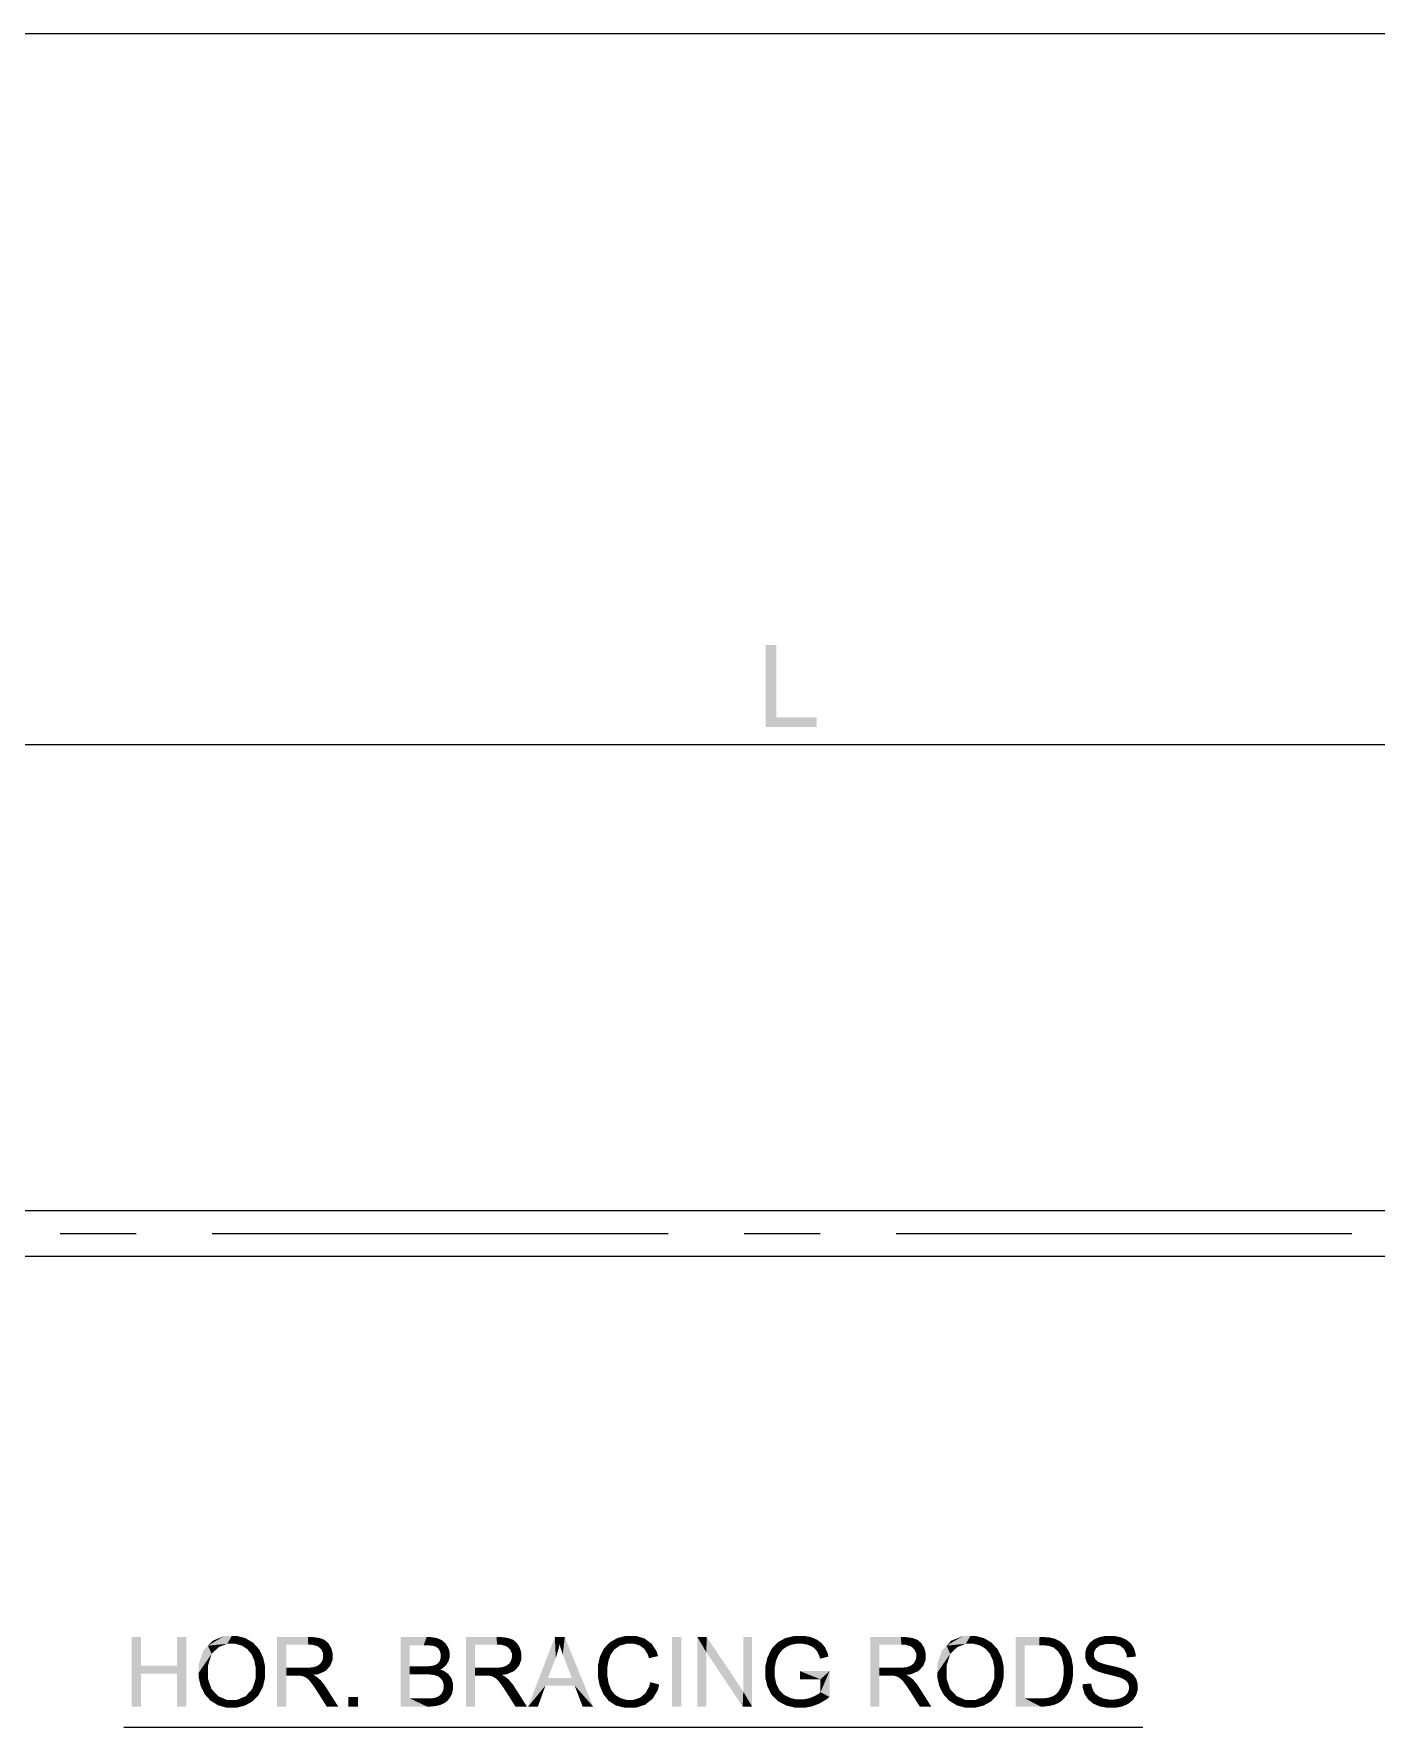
# Model space of a CAD drawing. Header units: millimetres. Extents: x 2 to 579, y 1 to 405.
# Drawn here: x 211.3 to 255.5, y 155.9 to 211.6 of the extents above; entities that cross this region are included whole.
import ezdxf

# ---------------------------------------------------------------- set-up
doc = ezdxf.new("R2010")
doc.units = ezdxf.units.MM
doc.linetypes.add('XKITLINE00', pattern=[0])
doc.layers.add('GraphicObject', color=6, linetype='Continuous', lineweight=0)
doc.layers.add('LinkedObject', color=7, linetype='Continuous', lineweight=0)

# ---------------------------------------------------------------- blocks, each defined once
blk = doc.blocks.new('*A3')
at = {"layer": 'GraphicObject', "color": 3, "linetype": 'XKITLINE00', "lineweight": 0}
blk.add_line((303.062, 211.629), (168.502, 211.629), dxfattribs=at)
blk = doc.blocks.new('*A4')
at = {"layer": 'LinkedObject'}
for points in [[(235.755, 191.525), (235.398, 188.825), (235.398, 191.525)], [(235.755, 189.144), (235.398, 188.825), (235.755, 191.525)], [(235.398, 188.825), (235.755, 189.144), (237.083, 188.825)], [(237.083, 188.825), (235.755, 189.144), (237.083, 189.144)], [(214.845, 157.949), (214.543, 156.602), (214.543, 158.889)], [(214.845, 157.949), (214.543, 158.889), (214.845, 158.889)], [(216.336, 158.889), (216.034, 157.949), (216.034, 158.889)], [(216.034, 157.679), (216.034, 157.949), (216.336, 158.889)], [(216.034, 157.679), (216.336, 158.889), (216.336, 156.602)], [(217.598, 158.928), (217.051, 158.606), (217.204, 158.767)], [(217.84, 158.928), (217.051, 158.606), (217.598, 158.928)], [(217.681, 158.667), (217.051, 158.606), (217.84, 158.928)], [(217.681, 158.667), (217.84, 158.928), (217.842, 158.667)], [(217.84, 158.928), (217.955, 158.667), (217.842, 158.667)], [(218.284, 158.852), (217.84, 158.928), (217.998, 158.928)], [(218.411, 158.777), (217.84, 158.928), (218.284, 158.852)], [(218.159, 158.61), (217.84, 158.928), (218.411, 158.777)], [(217.955, 158.667), (217.84, 158.928), (218.159, 158.61)], [(218.159, 158.61), (218.411, 158.777), (218.25, 158.553)], [(218.411, 158.777), (218.341, 158.495), (218.25, 158.553)], [(218.341, 158.495), (218.411, 158.777), (218.479, 158.334)], [(218.732, 158.49), (218.411, 158.777), (218.538, 158.701)], [(218.798, 158.355), (218.411, 158.777), (218.732, 158.49)], [(218.479, 158.334), (218.411, 158.777), (218.798, 158.355)], [(219.629, 157.881), (219.327, 156.602), (219.327, 158.889)], [(219.327, 158.889), (219.629, 158.637), (219.629, 157.881)], [(220.352, 158.637), (219.327, 158.889), (220.339, 158.889)], [(219.629, 158.637), (219.327, 158.889), (220.352, 158.637)], [(220.339, 158.889), (220.479, 158.637), (220.352, 158.637)], [(220.724, 158.858), (220.339, 158.889), (220.492, 158.889)], [(220.804, 158.827), (220.339, 158.889), (220.724, 158.858)], [(220.665, 158.585), (220.339, 158.889), (220.804, 158.827)], [(220.479, 158.637), (220.339, 158.889), (220.665, 158.585)], [(220.804, 158.827), (220.724, 158.533), (220.665, 158.585)], [(220.883, 158.797), (220.724, 158.533), (220.804, 158.827)], [(220.724, 158.533), (220.883, 158.797), (220.782, 158.481)], [(220.782, 158.481), (220.883, 158.797), (221.057, 158.61)], [(221.057, 158.61), (220.883, 158.797), (221.01, 158.688)], [(223.389, 158.889), (223.691, 157.659), (223.389, 156.602)], [(223.691, 157.929), (223.691, 157.659), (223.389, 158.889)], [(223.389, 158.889), (223.691, 158.619), (223.691, 157.929)], [(224.149, 158.619), (223.389, 158.889), (224.247, 158.889)], [(223.691, 158.619), (223.389, 158.889), (224.149, 158.619)], [(224.149, 158.619), (224.247, 158.889), (224.272, 158.619)], [(224.247, 158.889), (224.447, 158.603), (224.272, 158.619)], [(224.378, 158.889), (224.447, 158.603), (224.247, 158.889)], [(224.589, 158.854), (224.447, 158.603), (224.378, 158.889)], [(224.447, 158.603), (224.589, 158.854), (224.498, 158.587)], [(224.498, 158.587), (224.589, 158.854), (224.548, 158.571)], [(224.548, 158.571), (224.589, 158.854), (224.668, 158.82)], [(224.668, 158.82), (224.626, 158.512), (224.548, 158.571)], [(224.747, 158.785), (224.626, 158.512), (224.668, 158.82)], [(224.871, 158.678), (224.626, 158.512), (224.747, 158.785)], [(225.838, 157.881), (225.536, 156.602), (225.536, 158.889)], [(225.536, 158.889), (225.838, 158.637), (225.838, 157.881)], [(226.561, 158.637), (225.536, 158.889), (226.548, 158.889)], [(225.838, 158.637), (225.536, 158.889), (226.561, 158.637)], [(226.548, 158.889), (226.688, 158.637), (226.561, 158.637)], [(226.933, 158.858), (226.548, 158.889), (226.701, 158.889)], [(227.013, 158.827), (226.548, 158.889), (226.933, 158.858)], [(226.874, 158.585), (226.548, 158.889), (227.013, 158.827)], [(226.688, 158.637), (226.548, 158.889), (226.874, 158.585)], [(227.013, 158.827), (226.933, 158.533), (226.874, 158.585)], [(227.092, 158.797), (226.933, 158.533), (227.013, 158.827)], [(226.933, 158.533), (227.092, 158.797), (226.992, 158.481)], [(226.992, 158.481), (227.092, 158.797), (227.266, 158.61)], [(227.266, 158.61), (227.092, 158.797), (227.219, 158.688)], [(228.464, 158.889), (228.495, 158.211), (227.586, 156.602)], [(228.495, 158.211), (228.464, 158.889), (228.534, 158.32)], [(228.534, 158.32), (228.464, 158.889), (228.595, 158.539)], [(228.595, 158.539), (228.464, 158.889), (228.618, 158.649)], [(228.79, 158.889), (228.618, 158.649), (228.464, 158.889)], [(228.618, 158.649), (228.79, 158.889), (228.645, 158.556)], [(228.645, 158.556), (228.79, 158.889), (228.726, 158.318)], [(228.726, 158.318), (228.79, 158.889), (228.78, 158.173)], [(228.78, 158.173), (228.79, 158.889), (229.02, 157.542)], [(229.02, 157.542), (228.79, 158.889), (229.114, 157.295)], [(229.114, 157.295), (228.79, 158.889), (229.723, 156.602)], [(230.404, 158.79), (230.422, 158.48), (230.278, 158.721)], [(230.529, 158.859), (230.82, 158.67), (230.404, 158.79)], [(230.404, 158.79), (230.82, 158.67), (230.599, 158.606)], [(230.422, 158.48), (230.404, 158.79), (230.511, 158.543)], [(230.511, 158.543), (230.404, 158.79), (230.599, 158.606)], [(230.806, 158.928), (230.82, 158.67), (230.529, 158.859)], [(230.958, 158.928), (230.82, 158.67), (230.806, 158.928)], [(230.82, 158.67), (230.958, 158.928), (230.951, 158.67)], [(230.958, 158.928), (231.066, 158.67), (230.951, 158.67)], [(231.417, 158.841), (230.958, 158.928), (231.129, 158.928)], [(231.534, 158.753), (230.958, 158.928), (231.417, 158.841)], [(231.256, 158.613), (230.958, 158.928), (231.534, 158.753)], [(231.066, 158.67), (230.958, 158.928), (231.256, 158.613)], [(232.624, 158.889), (232.322, 156.602), (232.322, 158.889)], [(232.624, 156.602), (232.322, 156.602), (232.624, 158.889)], [(233.154, 158.889), (233.445, 158.397), (233.154, 156.602)], [(233.445, 158.397), (233.154, 158.889), (233.465, 158.889)], [(233.445, 158.397), (233.465, 158.889), (234.643, 156.602)], [(234.643, 156.602), (233.465, 158.889), (234.664, 157.094)], [(234.954, 158.889), (234.664, 157.094), (234.664, 158.889)], [(234.954, 156.602), (234.664, 157.094), (234.954, 158.889)], [(235.928, 158.788), (235.526, 158.358), (235.797, 158.717)], [(236.097, 158.575), (235.526, 158.358), (235.928, 158.788)], [(236.36, 158.928), (235.928, 158.788), (236.059, 158.858)], [(236.428, 158.67), (235.928, 158.788), (236.36, 158.928)], [(235.928, 158.788), (236.173, 158.606), (236.097, 158.575)], [(236.173, 158.606), (235.928, 158.788), (236.249, 158.638)], [(236.249, 158.638), (235.928, 158.788), (236.428, 158.67)], [(236.532, 158.67), (236.36, 158.928), (236.531, 158.928)], [(236.428, 158.67), (236.36, 158.928), (236.532, 158.67)], [(236.531, 158.928), (236.619, 158.67), (236.532, 158.67)], [(236.655, 158.928), (236.619, 158.67), (236.531, 158.928)], [(236.619, 158.67), (236.655, 158.928), (236.776, 158.639)], [(236.98, 158.848), (236.655, 158.928), (236.88, 158.888)], [(236.776, 158.639), (236.655, 158.928), (236.98, 158.848)], [(236.776, 158.639), (236.98, 158.848), (236.847, 158.609)], [(236.98, 158.848), (236.918, 158.579), (236.847, 158.609)], [(236.918, 158.579), (236.98, 158.848), (237.027, 158.499)], [(237.237, 158.696), (236.98, 158.848), (237.08, 158.807)], [(237.294, 158.624), (236.98, 158.848), (237.237, 158.696)], [(237.027, 158.499), (236.98, 158.848), (237.294, 158.624)], [(239.141, 157.881), (238.84, 156.602), (238.84, 158.889)], [(238.84, 158.889), (239.141, 158.637), (239.141, 157.881)], [(239.864, 158.637), (238.84, 158.889), (239.852, 158.889)], [(239.141, 158.637), (238.84, 158.889), (239.864, 158.637)], [(239.852, 158.889), (239.991, 158.637), (239.864, 158.637)], [(240.236, 158.858), (239.852, 158.889), (240.004, 158.889)], [(240.316, 158.827), (239.852, 158.889), (240.236, 158.858)], [(240.177, 158.585), (239.852, 158.889), (240.316, 158.827)], [(239.991, 158.637), (239.852, 158.889), (240.177, 158.585)], [(240.316, 158.827), (240.236, 158.533), (240.177, 158.585)], [(240.395, 158.797), (240.236, 158.533), (240.316, 158.827)], [(240.236, 158.533), (240.395, 158.797), (240.295, 158.481)], [(240.295, 158.481), (240.395, 158.797), (240.57, 158.61)], [(240.57, 158.61), (240.395, 158.797), (240.522, 158.688)], [(241.899, 158.928), (241.352, 158.606), (241.505, 158.767)], [(242.141, 158.928), (241.352, 158.606), (241.899, 158.928)], [(241.982, 158.667), (241.352, 158.606), (242.141, 158.928)], [(241.982, 158.667), (242.141, 158.928), (242.143, 158.667)], [(242.141, 158.928), (242.256, 158.667), (242.143, 158.667)], [(242.585, 158.852), (242.141, 158.928), (242.299, 158.928)], [(242.712, 158.777), (242.141, 158.928), (242.585, 158.852)], [(242.46, 158.61), (242.141, 158.928), (242.712, 158.777)], [(242.256, 158.667), (242.141, 158.928), (242.46, 158.61)], [(242.46, 158.61), (242.712, 158.777), (242.551, 158.553)], [(242.712, 158.777), (242.642, 158.495), (242.551, 158.553)], [(242.642, 158.495), (242.712, 158.777), (242.78, 158.334)], [(243.033, 158.49), (242.712, 158.777), (242.839, 158.701)], [(243.099, 158.355), (242.712, 158.777), (243.033, 158.49)], [(242.78, 158.334), (242.712, 158.777), (243.099, 158.355)], [(243.624, 158.889), (243.926, 158.619), (243.624, 156.602)], [(244.406, 158.619), (243.624, 158.889), (244.411, 158.889)], [(243.926, 158.619), (243.624, 158.889), (244.406, 158.619)], [(244.411, 158.889), (244.541, 158.619), (244.406, 158.619)], [(244.544, 158.889), (244.541, 158.619), (244.411, 158.889)], [(244.544, 158.889), (244.737, 158.596), (244.541, 158.619)], [(244.748, 158.873), (244.737, 158.596), (244.544, 158.889)], [(244.818, 158.856), (244.737, 158.596), (244.748, 158.873)], [(244.818, 158.856), (244.798, 158.572), (244.737, 158.596)], [(244.798, 158.572), (244.818, 158.856), (244.882, 158.54)], [(245.083, 158.752), (244.818, 158.856), (244.916, 158.834)], [(245.153, 158.692), (244.818, 158.856), (245.083, 158.752)], [(245.025, 158.411), (244.818, 158.856), (245.153, 158.692)], [(244.882, 158.54), (244.818, 158.856), (245.025, 158.411)], [(246.204, 158.811), (246.329, 158.56), (246.06, 158.696)], [(246.392, 158.61), (246.204, 158.811), (246.298, 158.85)], [(246.329, 158.56), (246.204, 158.811), (246.392, 158.61)], [(246.392, 158.889), (246.592, 158.66), (246.298, 158.85)], [(246.298, 158.85), (246.592, 158.66), (246.392, 158.61)], [(246.602, 158.928), (246.592, 158.66), (246.392, 158.889)], [(246.717, 158.928), (246.592, 158.66), (246.602, 158.928)], [(246.592, 158.66), (246.717, 158.928), (246.729, 158.66)], [(246.717, 158.928), (246.861, 158.66), (246.729, 158.66)], [(247.068, 158.887), (246.717, 158.928), (246.844, 158.928)], [(247.165, 158.846), (246.717, 158.928), (247.068, 158.887)], [(247.06, 158.605), (246.717, 158.928), (247.165, 158.846)], [(246.861, 158.66), (246.717, 158.928), (247.06, 158.605)], [(247.165, 158.846), (247.127, 158.549), (247.06, 158.605)], [(247.262, 158.805), (247.127, 158.549), (247.165, 158.846)], [(247.127, 158.549), (247.262, 158.805), (247.194, 158.494)], [(247.194, 158.494), (247.262, 158.805), (247.464, 158.605)], [(247.464, 158.605), (247.262, 158.805), (247.411, 158.684)], [(217.051, 158.606), (216.745, 157.715), (216.898, 158.445)], [(217.172, 158.336), (216.745, 157.715), (217.051, 158.606)], [(216.898, 158.445), (216.745, 157.715), (216.745, 158)], [(217.056, 157.968), (216.745, 157.715), (217.172, 158.336)], [(217.404, 158.557), (217.051, 158.606), (217.681, 158.667)], [(217.051, 158.606), (217.404, 158.557), (217.288, 158.447)], [(217.172, 158.336), (217.051, 158.606), (217.288, 158.447)], [(218.479, 158.334), (218.798, 158.355), (218.526, 158.23)], [(218.798, 158.355), (218.573, 158.126), (218.526, 158.23)], [(218.573, 158.126), (218.798, 158.355), (218.621, 157.882)], [(218.621, 157.882), (218.798, 158.355), (218.932, 157.913)], [(218.932, 157.913), (218.798, 158.355), (218.865, 158.22)], [(221.057, 158.61), (220.841, 158.347), (220.782, 158.481)], [(220.811, 158.108), (221.152, 158.265), (220.995, 157.855)], [(220.841, 158.211), (221.152, 158.265), (220.811, 158.108)], [(221.105, 158.532), (220.841, 158.347), (221.057, 158.61)], [(221.152, 158.359), (220.841, 158.347), (221.105, 158.532)], [(221.152, 158.265), (220.841, 158.347), (221.152, 158.359)], [(220.841, 158.347), (221.152, 158.265), (220.841, 158.266)], [(221.152, 158.265), (220.841, 158.211), (220.841, 158.266)], [(220.995, 157.855), (221.152, 158.265), (221.074, 157.938)], [(221.074, 157.938), (221.152, 158.265), (221.152, 158.143)], [(224.916, 158.606), (224.626, 158.512), (224.871, 158.678)], [(224.626, 158.512), (224.916, 158.606), (224.654, 158.469)], [(224.916, 158.606), (224.681, 158.425), (224.654, 158.469)], [(224.679, 158.109), (225.006, 158.304), (224.926, 158.028)], [(224.709, 158.208), (225.006, 158.304), (224.679, 158.109)], [(224.681, 158.425), (224.916, 158.606), (224.709, 158.325)], [(224.709, 158.325), (224.916, 158.606), (225.006, 158.304)], [(225.006, 158.304), (224.709, 158.268), (224.709, 158.325)], [(224.709, 158.268), (225.006, 158.304), (224.709, 158.208)], [(225.006, 158.383), (224.916, 158.606), (224.961, 158.534)], [(225.006, 158.304), (224.916, 158.606), (225.006, 158.383)], [(224.926, 158.028), (225.006, 158.304), (224.966, 158.093)], [(224.966, 158.093), (225.006, 158.304), (225.006, 158.231)], [(227.266, 158.61), (227.05, 158.347), (226.992, 158.481)], [(227.02, 158.108), (227.361, 158.265), (227.204, 157.855)], [(227.05, 158.211), (227.361, 158.265), (227.02, 158.108)], [(227.314, 158.532), (227.05, 158.347), (227.266, 158.61)], [(227.361, 158.359), (227.05, 158.347), (227.314, 158.532)], [(227.361, 158.265), (227.05, 158.347), (227.361, 158.359)], [(227.05, 158.347), (227.361, 158.265), (227.05, 158.266)], [(227.361, 158.265), (227.05, 158.211), (227.05, 158.266)], [(227.204, 157.855), (227.361, 158.265), (227.283, 157.938)], [(227.283, 157.938), (227.361, 158.265), (227.361, 158.143)], [(227.586, 156.602), (228.495, 158.211), (228.242, 157.542)], [(230.226, 158.097), (229.879, 157.941), (229.948, 158.253)], [(230.262, 158.204), (229.948, 158.253), (230.016, 158.386)], [(230.226, 158.097), (229.948, 158.253), (230.262, 158.204)], [(230.084, 158.519), (230.422, 158.48), (230.016, 158.386)], [(230.016, 158.386), (230.422, 158.48), (230.298, 158.31)], [(230.262, 158.204), (230.016, 158.386), (230.298, 158.31)], [(230.278, 158.721), (230.422, 158.48), (230.084, 158.519)], [(231.256, 158.613), (231.534, 158.753), (231.332, 158.556)], [(231.534, 158.753), (231.407, 158.499), (231.332, 158.556)], [(231.407, 158.499), (231.534, 158.753), (231.523, 158.317)], [(231.523, 158.317), (231.534, 158.753), (231.86, 158.262)], [(231.523, 158.317), (231.86, 158.262), (231.563, 158.192)], [(231.814, 158.42), (231.534, 158.753), (231.651, 158.666)], [(231.86, 158.262), (231.534, 158.753), (231.814, 158.42)], [(233.154, 156.602), (233.445, 158.397), (233.445, 156.602)], [(235.526, 158.358), (235.386, 157.902), (235.456, 158.213)], [(235.741, 158.108), (235.386, 157.902), (235.526, 158.358)], [(235.797, 158.717), (235.526, 158.358), (235.596, 158.503)], [(235.975, 158.492), (235.526, 158.358), (236.097, 158.575)], [(235.929, 158.44), (235.526, 158.358), (235.975, 158.492)], [(235.883, 158.389), (235.526, 158.358), (235.929, 158.44)], [(235.81, 158.275), (235.526, 158.358), (235.883, 158.389)], [(235.526, 158.358), (235.81, 158.275), (235.785, 158.214)], [(235.741, 158.108), (235.526, 158.358), (235.785, 158.214)], [(237.027, 158.499), (237.294, 158.624), (237.066, 158.449)], [(237.294, 158.624), (237.104, 158.399), (237.066, 158.449)], [(237.104, 158.399), (237.294, 158.624), (237.168, 158.262)], [(237.168, 158.262), (237.294, 158.624), (237.438, 158.365)], [(237.168, 158.262), (237.438, 158.365), (237.193, 158.175)], [(237.193, 158.175), (237.438, 158.365), (237.467, 158.249)], [(237.438, 158.365), (237.294, 158.624), (237.351, 158.552)], [(240.57, 158.61), (240.354, 158.347), (240.295, 158.481)], [(240.323, 158.108), (240.665, 158.265), (240.507, 157.855)], [(240.354, 158.211), (240.665, 158.265), (240.323, 158.108)], [(240.617, 158.532), (240.354, 158.347), (240.57, 158.61)], [(240.665, 158.359), (240.354, 158.347), (240.617, 158.532)], [(240.665, 158.265), (240.354, 158.347), (240.665, 158.359)], [(240.354, 158.347), (240.665, 158.265), (240.354, 158.266)], [(240.665, 158.265), (240.354, 158.211), (240.354, 158.266)], [(240.507, 157.855), (240.665, 158.265), (240.586, 157.938)], [(240.586, 157.938), (240.665, 158.265), (240.665, 158.143)], [(241.352, 158.606), (241.046, 157.715), (241.199, 158.445)], [(241.473, 158.336), (241.046, 157.715), (241.352, 158.606)], [(241.199, 158.445), (241.046, 157.715), (241.046, 158)], [(241.358, 157.968), (241.046, 157.715), (241.473, 158.336)], [(241.705, 158.557), (241.352, 158.606), (241.982, 158.667)], [(241.352, 158.606), (241.705, 158.557), (241.589, 158.447)], [(241.473, 158.336), (241.352, 158.606), (241.589, 158.447)], [(242.78, 158.334), (243.099, 158.355), (242.827, 158.23)], [(243.099, 158.355), (242.875, 158.126), (242.827, 158.23)], [(242.875, 158.126), (243.099, 158.355), (242.922, 157.882)], [(242.922, 157.882), (243.099, 158.355), (243.233, 157.913)], [(243.233, 157.913), (243.099, 158.355), (243.166, 158.22)], [(243.624, 156.602), (243.926, 158.619), (243.926, 156.872)], [(245.153, 158.692), (245.084, 158.314), (245.025, 158.411)], [(245.243, 158.616), (245.084, 158.314), (245.153, 158.692)], [(245.378, 158.421), (245.084, 158.314), (245.243, 158.616)], [(245.084, 158.314), (245.378, 158.421), (245.143, 158.218)], [(245.143, 158.218), (245.378, 158.421), (245.423, 158.302)], [(245.423, 158.302), (245.202, 157.942), (245.143, 158.218)], [(245.468, 158.183), (245.202, 157.942), (245.423, 158.302)], [(246.011, 158.621), (245.913, 158.297), (245.962, 158.546)], [(246.266, 158.509), (245.913, 158.297), (246.011, 158.621)], [(245.962, 158.546), (245.913, 158.297), (245.913, 158.384)], [(246.204, 158.388), (245.913, 158.297), (246.266, 158.509)], [(245.913, 158.297), (246.204, 158.388), (246.204, 158.317)], [(246.204, 158.255), (245.913, 158.297), (246.204, 158.317)], [(245.913, 158.297), (246.204, 158.255), (245.913, 158.218)], [(245.913, 158.218), (246.204, 158.255), (245.953, 158.076)], [(245.953, 158.076), (246.204, 158.255), (245.993, 158.012)], [(245.993, 158.012), (246.204, 158.255), (246.248, 158.154)], [(246.06, 158.696), (246.329, 158.56), (246.011, 158.621)], [(246.011, 158.621), (246.329, 158.56), (246.266, 158.509)], [(247.464, 158.605), (247.274, 158.33), (247.194, 158.494)], [(247.516, 158.525), (247.274, 158.33), (247.464, 158.605)], [(247.572, 158.345), (247.274, 158.33), (247.516, 158.525)], [(247.576, 158.244), (247.274, 158.33), (247.572, 158.345)], [(247.274, 158.33), (247.576, 158.244), (247.285, 158.221)], [(214.845, 157.679), (214.543, 156.602), (214.845, 157.949)], [(214.543, 156.602), (214.845, 157.679), (214.845, 156.602)], [(214.845, 157.949), (216.034, 157.679), (214.845, 157.679)], [(216.034, 157.949), (216.034, 157.679), (214.845, 157.949)], [(216.034, 157.679), (216.336, 156.602), (216.034, 156.602)], [(216.745, 157.715), (217.056, 157.968), (217.056, 157.71)], [(216.745, 157.715), (217.056, 157.504), (216.745, 157.565)], [(217.056, 157.504), (216.745, 157.715), (217.056, 157.71)], [(218.51, 157.182), (218.932, 157.742), (218.791, 157.12)], [(218.621, 157.522), (218.932, 157.742), (218.51, 157.182)], [(218.621, 157.743), (218.932, 157.913), (218.932, 157.742)], [(218.621, 157.882), (218.932, 157.913), (218.621, 157.743)], [(218.932, 157.742), (218.621, 157.522), (218.621, 157.743)], [(218.791, 157.12), (218.932, 157.742), (218.862, 157.257)], [(218.862, 157.257), (218.932, 157.742), (218.932, 157.568)], [(219.629, 157.881), (219.629, 157.618), (219.327, 156.602)], [(219.98, 157.618), (219.629, 157.881), (220.279, 157.881)], [(219.629, 157.618), (219.629, 157.881), (219.98, 157.618)], [(219.98, 157.618), (220.279, 157.881), (220.038, 157.618)], [(220.038, 157.618), (220.279, 157.881), (220.122, 157.612)], [(220.122, 157.612), (220.279, 157.881), (220.148, 157.607)], [(220.148, 157.607), (220.279, 157.881), (220.183, 157.598)], [(220.183, 157.598), (220.279, 157.881), (220.252, 157.568)], [(220.252, 157.568), (220.279, 157.881), (220.382, 157.881)], [(220.252, 157.568), (220.382, 157.881), (220.286, 157.546)], [(220.382, 157.881), (220.509, 157.643), (220.286, 157.546)], [(220.286, 157.546), (220.509, 157.643), (220.32, 157.524)], [(220.509, 157.643), (220.396, 157.448), (220.32, 157.524)], [(220.544, 157.902), (220.509, 157.643), (220.382, 157.881)], [(220.569, 157.614), (220.396, 157.448), (220.509, 157.643)], [(220.509, 157.643), (220.544, 157.902), (220.673, 157.665)], [(220.603, 157.923), (220.995, 157.855), (220.544, 157.902)], [(220.916, 157.771), (220.544, 157.902), (220.995, 157.855)], [(220.673, 157.665), (220.544, 157.902), (220.916, 157.771)], [(220.661, 157.945), (220.995, 157.855), (220.603, 157.923)], [(220.995, 157.855), (220.661, 157.945), (220.75, 158.014)], [(220.781, 158.061), (220.995, 157.855), (220.75, 158.014)], [(220.811, 158.108), (220.995, 157.855), (220.781, 158.061)], [(223.389, 156.602), (223.691, 157.659), (223.691, 156.872)], [(224.221, 157.659), (223.691, 157.929), (224.186, 157.929)], [(223.691, 157.659), (223.691, 157.929), (224.221, 157.659)], [(224.33, 157.659), (224.186, 157.929), (224.287, 157.929)], [(224.221, 157.659), (224.186, 157.929), (224.33, 157.659)], [(224.432, 157.942), (224.687, 157.819), (224.287, 157.929)], [(224.287, 157.929), (224.687, 157.819), (224.33, 157.659)], [(224.33, 157.659), (224.687, 157.819), (224.498, 157.64)], [(224.476, 157.955), (224.767, 157.859), (224.432, 157.942)], [(224.687, 157.819), (224.432, 157.942), (224.767, 157.859)], [(224.533, 157.972), (224.767, 157.859), (224.476, 157.955)], [(224.687, 157.819), (224.556, 157.62), (224.498, 157.64)], [(224.621, 158.029), (224.767, 157.859), (224.533, 157.972)], [(224.556, 157.62), (224.687, 157.819), (224.614, 157.601)], [(224.614, 157.601), (224.687, 157.819), (224.706, 157.535)], [(224.926, 158.028), (224.621, 158.029), (224.679, 158.109)], [(224.887, 157.963), (224.621, 158.029), (224.926, 158.028)], [(224.767, 157.859), (224.621, 158.029), (224.887, 157.963)], [(224.949, 157.685), (224.687, 157.819), (224.79, 157.788)], [(224.706, 157.535), (224.687, 157.819), (224.949, 157.685)], [(224.706, 157.535), (224.949, 157.685), (224.739, 157.488)], [(224.739, 157.488), (224.949, 157.685), (224.772, 157.441)], [(224.772, 157.441), (224.949, 157.685), (225.005, 157.611)], [(225.838, 157.881), (225.838, 157.618), (225.536, 156.602)], [(226.189, 157.618), (225.838, 157.881), (226.488, 157.881)], [(225.838, 157.618), (225.838, 157.881), (226.189, 157.618)], [(226.189, 157.618), (226.488, 157.881), (226.247, 157.618)], [(226.247, 157.618), (226.488, 157.881), (226.331, 157.612)], [(226.331, 157.612), (226.488, 157.881), (226.357, 157.607)], [(226.357, 157.607), (226.488, 157.881), (226.392, 157.598)], [(226.392, 157.598), (226.488, 157.881), (226.461, 157.568)], [(226.461, 157.568), (226.488, 157.881), (226.591, 157.881)], [(226.461, 157.568), (226.591, 157.881), (226.495, 157.546)], [(226.591, 157.881), (226.718, 157.643), (226.495, 157.546)], [(226.495, 157.546), (226.718, 157.643), (226.529, 157.524)], [(226.718, 157.643), (226.605, 157.448), (226.529, 157.524)], [(226.753, 157.902), (226.718, 157.643), (226.591, 157.881)], [(226.778, 157.614), (226.605, 157.448), (226.718, 157.643)], [(226.718, 157.643), (226.753, 157.902), (226.883, 157.665)], [(226.812, 157.923), (227.204, 157.855), (226.753, 157.902)], [(227.125, 157.771), (226.753, 157.902), (227.204, 157.855)], [(226.883, 157.665), (226.753, 157.902), (227.125, 157.771)], [(226.87, 157.945), (227.204, 157.855), (226.812, 157.923)], [(227.204, 157.855), (226.87, 157.945), (226.959, 158.014)], [(226.99, 158.061), (227.204, 157.855), (226.959, 158.014)], [(227.02, 158.108), (227.204, 157.855), (226.99, 158.061)], [(230.19, 157.877), (229.879, 157.941), (230.226, 158.097)], [(229.879, 157.941), (230.19, 157.877), (229.879, 157.763)], [(229.879, 157.763), (230.19, 157.877), (230.19, 157.764)], [(230.19, 157.764), (229.879, 157.599), (229.879, 157.763)], [(230.19, 157.618), (229.879, 157.599), (230.19, 157.764)], [(235.697, 157.877), (235.386, 157.902), (235.741, 158.108)], [(235.386, 157.902), (235.697, 157.877), (235.386, 157.735)], [(235.386, 157.735), (235.697, 157.877), (235.697, 157.753)], [(235.697, 157.6), (235.386, 157.735), (235.697, 157.753)], [(235.386, 157.735), (235.527, 157.125), (235.386, 157.566)], [(235.697, 157.6), (235.527, 157.125), (235.386, 157.735)], [(236.532, 157.768), (237.204, 157.499), (236.532, 157.499)], [(237.502, 157.768), (237.204, 157.499), (236.532, 157.768)], [(237.204, 157.073), (237.502, 157.768), (237.502, 156.92)], [(237.204, 157.499), (237.502, 157.768), (237.204, 157.073)], [(239.141, 157.881), (239.141, 157.618), (238.84, 156.602)], [(239.492, 157.618), (239.141, 157.881), (239.791, 157.881)], [(239.141, 157.618), (239.141, 157.881), (239.492, 157.618)], [(239.492, 157.618), (239.791, 157.881), (239.55, 157.618)], [(239.55, 157.618), (239.791, 157.881), (239.634, 157.612)], [(239.634, 157.612), (239.791, 157.881), (239.66, 157.607)], [(239.66, 157.607), (239.791, 157.881), (239.695, 157.598)], [(239.695, 157.598), (239.791, 157.881), (239.764, 157.568)], [(239.764, 157.568), (239.791, 157.881), (239.894, 157.881)], [(239.764, 157.568), (239.894, 157.881), (239.798, 157.546)], [(239.894, 157.881), (240.021, 157.643), (239.798, 157.546)], [(239.798, 157.546), (240.021, 157.643), (239.832, 157.524)], [(240.021, 157.643), (239.908, 157.448), (239.832, 157.524)], [(240.056, 157.902), (240.021, 157.643), (239.894, 157.881)], [(240.081, 157.614), (239.908, 157.448), (240.021, 157.643)], [(240.021, 157.643), (240.056, 157.902), (240.186, 157.665)], [(240.115, 157.923), (240.507, 157.855), (240.056, 157.902)], [(240.429, 157.771), (240.056, 157.902), (240.507, 157.855)], [(240.186, 157.665), (240.056, 157.902), (240.429, 157.771)], [(240.173, 157.945), (240.507, 157.855), (240.115, 157.923)], [(240.507, 157.855), (240.173, 157.945), (240.262, 158.014)], [(240.293, 158.061), (240.507, 157.855), (240.262, 158.014)], [(240.323, 158.108), (240.507, 157.855), (240.293, 158.061)], [(241.046, 157.715), (241.358, 157.968), (241.358, 157.71)], [(241.046, 157.715), (241.358, 157.504), (241.046, 157.565)], [(241.358, 157.504), (241.046, 157.715), (241.358, 157.71)], [(242.811, 157.182), (243.233, 157.742), (243.092, 157.12)], [(242.922, 157.522), (243.233, 157.742), (242.811, 157.182)], [(242.922, 157.743), (243.233, 157.913), (243.233, 157.742)], [(242.922, 157.882), (243.233, 157.913), (242.922, 157.743)], [(243.233, 157.742), (242.922, 157.522), (242.922, 157.743)], [(243.092, 157.12), (243.233, 157.742), (243.163, 157.257)], [(243.163, 157.257), (243.233, 157.742), (243.233, 157.568)], [(245.513, 157.911), (245.202, 157.942), (245.468, 158.183)], [(245.513, 157.758), (245.202, 157.942), (245.513, 157.911)], [(245.202, 157.942), (245.513, 157.758), (245.202, 157.763)], [(245.513, 157.758), (245.202, 157.633), (245.202, 157.763)], [(245.513, 157.628), (245.202, 157.633), (245.513, 157.758)], [(246.248, 158.154), (246.155, 157.842), (245.993, 158.012)], [(245.993, 158.012), (246.155, 157.842), (246.033, 157.949)], [(246.292, 158.114), (246.155, 157.842), (246.248, 158.154)], [(246.155, 157.842), (246.292, 158.114), (246.237, 157.799)], [(246.237, 157.799), (246.292, 158.114), (246.336, 158.074)], [(246.237, 157.799), (246.336, 158.074), (246.3, 157.765)], [(246.3, 157.765), (246.336, 158.074), (246.52, 157.694)], [(246.52, 157.694), (246.336, 158.074), (246.564, 157.993)], [(246.52, 157.694), (246.564, 157.993), (246.677, 157.656)], [(246.677, 157.656), (246.564, 157.993), (246.748, 157.951)], [(246.677, 157.656), (246.748, 157.951), (246.835, 157.618)], [(246.835, 157.618), (246.748, 157.951), (246.933, 157.909)], [(246.835, 157.618), (246.933, 157.909), (247.038, 157.563)], [(247.038, 157.563), (246.933, 157.909), (247.084, 157.545)], [(247.084, 157.545), (246.933, 157.909), (247.156, 157.517)], [(247.186, 157.836), (247.156, 157.517), (246.933, 157.909)], [(247.254, 157.805), (247.156, 157.517), (247.186, 157.836)], [(247.156, 157.517), (247.254, 157.805), (247.259, 157.45)], [(247.259, 157.45), (247.254, 157.805), (247.354, 157.759)], [(247.259, 157.45), (247.354, 157.759), (247.291, 157.41)], [(247.291, 157.41), (247.354, 157.759), (247.322, 157.37)], [(247.354, 157.759), (247.549, 157.572), (247.322, 157.37)], [(247.549, 157.572), (247.354, 157.759), (247.502, 157.643)], [(216.745, 157.565), (217.056, 157.504), (216.811, 157.28)], [(216.811, 157.28), (217.056, 157.504), (216.876, 157.145)], [(216.876, 157.145), (217.056, 157.504), (217.168, 157.178)], [(217.168, 157.178), (217.134, 156.797), (216.876, 157.145)], [(216.876, 157.145), (217.134, 156.797), (216.942, 157.01)], [(217.279, 157.059), (217.134, 156.797), (217.168, 157.178)], [(218.791, 157.12), (218.4, 157.062), (218.51, 157.182)], [(218.721, 156.983), (218.4, 157.062), (218.791, 157.12)], [(219.327, 156.602), (219.629, 157.618), (219.629, 156.602)], [(220.396, 157.448), (220.569, 157.614), (220.439, 157.393)], [(220.439, 157.393), (220.569, 157.614), (220.482, 157.338)], [(220.482, 157.338), (220.569, 157.614), (220.691, 157.529)], [(220.691, 157.529), (220.591, 157.181), (220.482, 157.338)], [(220.691, 157.529), (220.569, 157.614), (220.66, 157.557)], [(220.758, 157.468), (220.591, 157.181), (220.691, 157.529)], [(220.883, 157.316), (220.591, 157.181), (220.758, 157.468)], [(220.591, 157.181), (220.883, 157.316), (220.657, 157.078)], [(220.657, 157.078), (220.883, 157.316), (220.942, 157.225)], [(220.657, 157.078), (220.942, 157.225), (220.959, 156.602)], [(220.959, 156.602), (220.942, 157.225), (221.337, 156.602)], [(225.048, 156.966), (224.759, 157.073), (224.782, 157.114)], [(225.005, 157.611), (224.805, 157.329), (224.772, 157.441)], [(224.782, 157.114), (225.116, 157.265), (225.048, 156.966)], [(224.805, 157.211), (225.116, 157.265), (224.782, 157.114)], [(225.06, 157.538), (224.805, 157.329), (225.005, 157.611)], [(225.116, 157.365), (224.805, 157.329), (225.06, 157.538)], [(225.116, 157.265), (224.805, 157.329), (225.116, 157.365)], [(224.805, 157.329), (225.116, 157.265), (224.805, 157.265)], [(225.116, 157.265), (224.805, 157.211), (224.805, 157.265)], [(225.048, 156.966), (225.116, 157.265), (225.082, 157.035)], [(225.082, 157.035), (225.116, 157.265), (225.116, 157.185)], [(225.536, 156.602), (225.838, 157.618), (225.838, 156.602)], [(226.605, 157.448), (226.778, 157.614), (226.648, 157.393)], [(226.648, 157.393), (226.778, 157.614), (226.691, 157.338)], [(226.691, 157.338), (226.778, 157.614), (226.901, 157.529)], [(226.901, 157.529), (226.8, 157.181), (226.691, 157.338)], [(226.901, 157.529), (226.778, 157.614), (226.869, 157.557)], [(226.967, 157.468), (226.8, 157.181), (226.901, 157.529)], [(227.092, 157.316), (226.8, 157.181), (226.967, 157.468)], [(226.8, 157.181), (227.092, 157.316), (226.866, 157.078)], [(226.866, 157.078), (227.092, 157.316), (227.151, 157.225)], [(226.866, 157.078), (227.151, 157.225), (227.168, 156.602)], [(227.168, 156.602), (227.151, 157.225), (227.546, 156.602)], [(228.157, 157.295), (227.586, 156.602), (228.242, 157.542)], [(227.586, 156.602), (228.157, 157.295), (227.906, 156.602)], [(228.242, 157.542), (229.114, 157.295), (228.157, 157.295)], [(229.02, 157.542), (229.114, 157.295), (228.242, 157.542)], [(229.114, 157.295), (229.723, 156.602), (229.378, 156.602)], [(230.19, 157.618), (230, 157.15), (229.879, 157.599)], [(229.879, 157.599), (230, 157.15), (229.94, 157.292)], [(230.233, 157.364), (230, 157.15), (230.19, 157.618)], [(230, 157.15), (230.233, 157.364), (230.275, 157.255)], [(230.318, 157.146), (230, 157.15), (230.275, 157.255)], [(230, 157.15), (230.352, 156.714), (230.06, 157.007)], [(230.318, 157.146), (230.352, 156.714), (230, 157.15)], [(230.45, 156.983), (230.352, 156.714), (230.318, 157.146)], [(231.446, 157.042), (231.899, 157.327), (231.557, 156.759)], [(231.566, 157.259), (231.899, 157.327), (231.446, 157.042)], [(231.557, 156.759), (231.899, 157.327), (231.68, 156.857)], [(231.899, 157.327), (231.566, 157.259), (231.597, 157.404)], [(231.68, 156.857), (231.899, 157.327), (231.851, 157.141)], [(234.664, 157.094), (234.954, 156.602), (234.643, 156.602)], [(235.386, 157.566), (235.527, 157.125), (235.456, 157.261)], [(235.75, 157.344), (235.527, 157.125), (235.697, 157.6)], [(235.527, 157.125), (235.75, 157.344), (235.803, 157.241)], [(235.855, 157.138), (235.527, 157.125), (235.803, 157.241)], [(235.855, 157.138), (235.942, 156.708), (235.527, 157.125)], [(235.527, 157.125), (235.942, 156.708), (235.597, 156.988)], [(236.009, 156.985), (235.942, 156.708), (235.855, 157.138)], [(238.84, 156.602), (239.141, 157.618), (239.141, 156.602)], [(239.908, 157.448), (240.081, 157.614), (239.951, 157.393)], [(239.951, 157.393), (240.081, 157.614), (239.994, 157.338)], [(239.994, 157.338), (240.081, 157.614), (240.204, 157.529)], [(240.204, 157.529), (240.103, 157.181), (239.994, 157.338)], [(240.204, 157.529), (240.081, 157.614), (240.173, 157.557)], [(240.27, 157.468), (240.103, 157.181), (240.204, 157.529)], [(240.395, 157.316), (240.103, 157.181), (240.27, 157.468)], [(240.103, 157.181), (240.395, 157.316), (240.169, 157.078)], [(240.169, 157.078), (240.395, 157.316), (240.454, 157.225)], [(240.169, 157.078), (240.454, 157.225), (240.471, 156.602)], [(240.471, 156.602), (240.454, 157.225), (240.849, 156.602)], [(241.046, 157.565), (241.358, 157.504), (241.112, 157.28)], [(241.112, 157.28), (241.358, 157.504), (241.177, 157.145)], [(241.177, 157.145), (241.358, 157.504), (241.469, 157.178)], [(241.469, 157.178), (241.436, 156.797), (241.177, 157.145)], [(241.177, 157.145), (241.436, 156.797), (241.243, 157.01)], [(241.58, 157.059), (241.436, 156.797), (241.469, 157.178)], [(243.092, 157.12), (242.701, 157.062), (242.811, 157.182)], [(243.022, 156.983), (242.701, 157.062), (243.092, 157.12)], [(245.296, 156.963), (244.974, 157.033), (245.028, 157.086)], [(245.112, 157.231), (245.296, 156.963), (245.028, 157.086)], [(245.452, 157.296), (245.112, 157.231), (245.172, 157.413)], [(245.422, 157.196), (245.112, 157.231), (245.452, 157.296)], [(245.344, 157.029), (245.112, 157.231), (245.422, 157.196)], [(245.296, 156.963), (245.112, 157.231), (245.344, 157.029)], [(245.202, 157.633), (245.513, 157.628), (245.172, 157.413)], [(245.172, 157.413), (245.513, 157.628), (245.452, 157.296)], [(245.452, 157.296), (245.513, 157.628), (245.482, 157.397)], [(246.124, 157.275), (245.828, 157.336), (246.114, 157.361)], [(245.828, 157.336), (245.954, 156.926), (245.832, 157.222)], [(246.124, 157.275), (245.954, 156.926), (245.828, 157.336)], [(245.832, 157.222), (245.954, 156.926), (245.894, 157.016)], [(246.172, 157.134), (245.954, 156.926), (246.124, 157.275)], [(245.954, 156.926), (246.172, 157.134), (246.013, 156.835)], [(246.013, 156.835), (246.172, 157.134), (246.177, 156.699)], [(246.208, 157.079), (246.177, 156.699), (246.172, 157.134)], [(247.322, 157.37), (247.549, 157.572), (247.354, 157.276)], [(247.322, 157.071), (247.644, 157.247), (247.592, 156.984)], [(247.354, 157.169), (247.644, 157.247), (247.322, 157.071)], [(247.354, 157.276), (247.549, 157.572), (247.597, 157.502)], [(247.354, 157.276), (247.597, 157.502), (247.354, 157.222)], [(247.354, 157.222), (247.597, 157.502), (247.354, 157.169)], [(247.597, 157.502), (247.644, 157.247), (247.354, 157.169)], [(247.592, 156.984), (247.644, 157.247), (247.644, 157.156)], [(247.644, 157.247), (247.597, 157.502), (247.644, 157.339)], [(217.134, 156.797), (217.279, 157.059), (217.262, 156.719)], [(217.262, 156.719), (217.279, 157.059), (217.39, 156.941)], [(217.39, 156.941), (217.839, 156.563), (217.262, 156.719)], [(217.262, 156.719), (217.839, 156.563), (217.389, 156.641)], [(217.389, 156.641), (217.839, 156.563), (217.677, 156.563)], [(217.669, 156.822), (217.839, 156.563), (217.39, 156.941)], [(217.839, 156.563), (217.669, 156.822), (217.837, 156.822)], [(218.008, 156.822), (217.839, 156.563), (217.837, 156.822)], [(217.839, 156.563), (218.008, 156.822), (217.987, 156.563)], [(217.987, 156.563), (218.008, 156.822), (218.265, 156.634)], [(218.394, 156.704), (218.008, 156.822), (218.289, 156.942)], [(218.265, 156.634), (218.008, 156.822), (218.394, 156.704)], [(218.4, 157.062), (218.522, 156.775), (218.289, 156.942)], [(218.289, 156.942), (218.522, 156.775), (218.394, 156.704)], [(218.522, 156.775), (218.4, 157.062), (218.721, 156.983)], [(221.992, 156.922), (221.671, 156.602), (221.671, 156.922)], [(221.992, 156.602), (221.671, 156.602), (221.992, 156.922)], [(223.691, 156.872), (224.261, 156.602), (223.389, 156.602)], [(224.262, 156.872), (224.261, 156.602), (223.691, 156.872)], [(224.262, 156.872), (224.37, 156.602), (224.261, 156.602)], [(224.335, 156.872), (224.37, 156.602), (224.262, 156.872)], [(224.439, 156.877), (224.555, 156.621), (224.335, 156.872)], [(224.335, 156.872), (224.555, 156.621), (224.37, 156.602)], [(224.468, 156.883), (224.555, 156.621), (224.439, 156.877)], [(224.63, 156.64), (224.468, 156.883), (224.521, 156.892)], [(224.555, 156.621), (224.468, 156.883), (224.63, 156.64)], [(224.608, 156.923), (224.88, 156.753), (224.521, 156.892)], [(224.521, 156.892), (224.88, 156.753), (224.63, 156.64)], [(224.643, 156.945), (224.88, 156.753), (224.608, 156.923)], [(224.63, 156.64), (224.88, 156.753), (224.705, 156.659)], [(224.88, 156.753), (224.643, 156.945), (224.679, 156.967)], [(224.737, 157.031), (225.048, 156.966), (224.679, 156.967)], [(224.679, 156.967), (225.048, 156.966), (224.88, 156.753)], [(224.705, 156.659), (224.88, 156.753), (224.83, 156.716)], [(224.759, 157.073), (225.048, 156.966), (224.737, 157.031)], [(224.88, 156.753), (225.048, 156.966), (224.93, 156.791)], [(224.93, 156.791), (225.048, 156.966), (225.014, 156.897)], [(230.06, 157.007), (230.352, 156.714), (230.237, 156.789)], [(230.352, 156.714), (230.45, 156.983), (230.54, 156.929)], [(230.629, 156.876), (230.352, 156.714), (230.54, 156.929)], [(230.629, 156.876), (230.953, 156.563), (230.352, 156.714)], [(230.352, 156.714), (230.953, 156.563), (230.468, 156.638)], [(230.468, 156.638), (230.953, 156.563), (230.768, 156.563)], [(230.823, 156.822), (230.953, 156.563), (230.629, 156.876)], [(230.953, 156.563), (230.823, 156.822), (230.928, 156.822)], [(231.055, 156.822), (230.953, 156.563), (230.928, 156.822)], [(231.055, 156.822), (231.557, 156.759), (230.953, 156.563)], [(230.953, 156.563), (231.557, 156.759), (231.131, 156.563)], [(231.27, 156.895), (231.557, 156.759), (231.055, 156.822)], [(231.131, 156.563), (231.557, 156.759), (231.433, 156.661)], [(231.557, 156.759), (231.27, 156.895), (231.358, 156.968)], [(231.446, 157.042), (231.557, 156.759), (231.358, 156.968)], [(235.597, 156.988), (235.942, 156.708), (235.805, 156.78)], [(235.942, 156.708), (236.009, 156.985), (236.109, 156.935)], [(236.21, 156.885), (235.942, 156.708), (236.109, 156.935)], [(236.21, 156.885), (236.555, 156.563), (235.942, 156.708)], [(235.942, 156.708), (236.555, 156.563), (236.08, 156.635)], [(236.08, 156.635), (236.555, 156.563), (236.386, 156.563)], [(236.424, 156.835), (236.555, 156.563), (236.21, 156.885)], [(236.555, 156.563), (236.424, 156.835), (236.537, 156.835)], [(236.537, 156.835), (236.68, 156.563), (236.555, 156.563)], [(236.635, 156.835), (236.68, 156.563), (236.537, 156.835)], [(236.827, 156.873), (236.923, 156.608), (236.635, 156.835)], [(236.635, 156.835), (236.923, 156.608), (236.68, 156.563)], [(237.042, 156.653), (236.827, 156.873), (236.92, 156.911)], [(236.923, 156.608), (236.827, 156.873), (237.042, 156.653)], [(237.014, 156.949), (237.16, 156.698), (236.92, 156.911)], [(236.92, 156.911), (237.16, 156.698), (237.042, 156.653)], [(237.156, 157.03), (237.502, 156.92), (237.014, 156.949)], [(237.014, 156.949), (237.502, 156.92), (237.16, 156.698)], [(237.204, 157.073), (237.502, 156.92), (237.156, 157.03)], [(237.16, 156.698), (237.502, 156.92), (237.39, 156.831)], [(241.436, 156.797), (241.58, 157.059), (241.563, 156.719)], [(241.563, 156.719), (241.58, 157.059), (241.691, 156.941)], [(241.691, 156.941), (242.14, 156.563), (241.563, 156.719)], [(241.563, 156.719), (242.14, 156.563), (241.69, 156.641)], [(241.69, 156.641), (242.14, 156.563), (241.978, 156.563)], [(241.97, 156.822), (242.14, 156.563), (241.691, 156.941)], [(242.14, 156.563), (241.97, 156.822), (242.138, 156.822)], [(242.309, 156.822), (242.14, 156.563), (242.138, 156.822)], [(242.14, 156.563), (242.309, 156.822), (242.289, 156.563)], [(242.289, 156.563), (242.309, 156.822), (242.566, 156.634)], [(242.695, 156.704), (242.309, 156.822), (242.59, 156.942)], [(242.566, 156.634), (242.309, 156.822), (242.695, 156.704)], [(242.701, 157.062), (242.823, 156.775), (242.59, 156.942)], [(242.59, 156.942), (242.823, 156.775), (242.695, 156.704)], [(242.823, 156.775), (242.701, 157.062), (243.022, 156.983)], [(243.926, 156.872), (244.448, 156.602), (243.624, 156.602)], [(244.414, 156.872), (244.448, 156.602), (243.926, 156.872)], [(244.414, 156.872), (244.552, 156.602), (244.448, 156.602)], [(244.527, 156.872), (244.552, 156.602), (244.414, 156.872)], [(244.815, 156.641), (244.527, 156.872), (244.705, 156.893)], [(244.736, 156.622), (244.527, 156.872), (244.815, 156.641)], [(244.552, 156.602), (244.527, 156.872), (244.736, 156.622)], [(244.769, 156.914), (244.815, 156.641), (244.705, 156.893)], [(244.833, 156.935), (244.815, 156.641), (244.769, 156.914)], [(244.815, 156.641), (244.833, 156.935), (244.895, 156.661)], [(245.088, 156.756), (244.833, 156.935), (244.936, 156.994)], [(245.032, 156.718), (244.833, 156.935), (245.088, 156.756)], [(244.895, 156.661), (244.833, 156.935), (245.032, 156.718)], [(244.974, 157.033), (245.145, 156.794), (244.936, 156.994)], [(244.936, 156.994), (245.145, 156.794), (245.088, 156.756)], [(245.249, 156.897), (244.974, 157.033), (245.296, 156.963)], [(245.145, 156.794), (244.974, 157.033), (245.249, 156.897)], [(246.245, 157.024), (246.177, 156.699), (246.208, 157.079)], [(246.245, 157.024), (246.282, 156.654), (246.177, 156.699)], [(246.36, 156.935), (246.282, 156.654), (246.245, 157.024)], [(246.282, 156.654), (246.36, 156.935), (246.387, 156.608)], [(246.438, 156.901), (246.387, 156.608), (246.36, 156.935)], [(246.516, 156.867), (246.387, 156.608), (246.438, 156.901)], [(246.516, 156.867), (246.646, 156.563), (246.387, 156.608)], [(246.691, 156.833), (246.646, 156.563), (246.516, 156.867)], [(246.691, 156.833), (246.801, 156.563), (246.646, 156.563)], [(246.788, 156.833), (246.801, 156.563), (246.691, 156.833)], [(246.788, 156.833), (246.923, 156.563), (246.801, 156.563)], [(246.874, 156.833), (246.923, 156.563), (246.788, 156.833)], [(247.027, 156.859), (247.241, 156.653), (246.874, 156.833)], [(246.874, 156.833), (247.241, 156.653), (246.923, 156.563)], [(246.923, 156.563), (247.241, 156.653), (247.143, 156.608)], [(247.093, 156.885), (247.488, 156.823), (247.027, 156.859)], [(247.338, 156.698), (247.027, 156.859), (247.488, 156.823)], [(247.241, 156.653), (247.027, 156.859), (247.338, 156.698)], [(247.159, 156.91), (247.488, 156.823), (247.093, 156.885)], [(247.257, 156.981), (247.54, 156.904), (247.159, 156.91)], [(247.159, 156.91), (247.54, 156.904), (247.488, 156.823)], [(247.289, 157.026), (247.592, 156.984), (247.257, 156.981)], [(247.54, 156.904), (247.257, 156.981), (247.592, 156.984)], [(247.322, 157.071), (247.592, 156.984), (247.289, 157.026)]]:
    blk.add_hatch(color=7, dxfattribs=at).paths.add_polyline_path(points, flags=17)
at = {"layer": 'LinkedObject', "color": 1, "linetype": 'XKITLINE00', "lineweight": 0}
blk.add_line((297.478, 188.24), (175.003, 188.24), dxfattribs=at)
at = {"layer": 'LinkedObject', "color": 7, "linetype": 'XKITLINE00', "lineweight": 0}
for p, q in [((192.283, 172.923), (280.198, 172.923)), ((280.198, 171.409), (191.203, 171.409)), ((214.287, 155.925), (216.592, 155.925)), ((216.592, 155.925), (219.076, 155.925)), ((219.076, 155.925), (221.381, 155.925)), ((221.381, 155.925), (222.268, 155.925)), ((222.268, 155.925), (223.156, 155.925)), ((223.156, 155.925), (225.285, 155.925)), ((225.285, 155.925), (227.59, 155.925)), ((227.59, 155.925), (229.719, 155.925)), ((229.719, 155.925), (232.024, 155.925)), ((232.024, 155.925), (232.912, 155.925)), ((232.912, 155.925), (235.217, 155.925)), ((235.217, 155.925), (237.701, 155.925)), ((237.701, 155.925), (238.588, 155.925)), ((238.588, 155.925), (240.893, 155.925)), ((240.893, 155.925), (243.377, 155.925)), ((243.377, 155.925), (245.682, 155.925)), ((245.682, 155.925), (247.811, 155.925))]:
    blk.add_line(p, q, dxfattribs=at)
at = {"layer": 'LinkedObject', "color": 6, "linetype": 'XKITLINE00', "lineweight": 0}
for p, q in [((212.192, 172.166), (214.692, 172.166)), ((217.192, 172.166), (232.192, 172.166)), ((234.692, 172.166), (237.192, 172.166)), ((239.692, 172.166), (254.692, 172.166))]:
    blk.add_line(p, q, dxfattribs=at)

msp = doc.modelspace()

# ---------------------------------------------------------------- block references
at = {"lineweight": 0}
for name in ['*A3', '*A4']:
    msp.add_blockref(name, (0, 0), dxfattribs=at)

doc.saveas('drawing.dxf')
